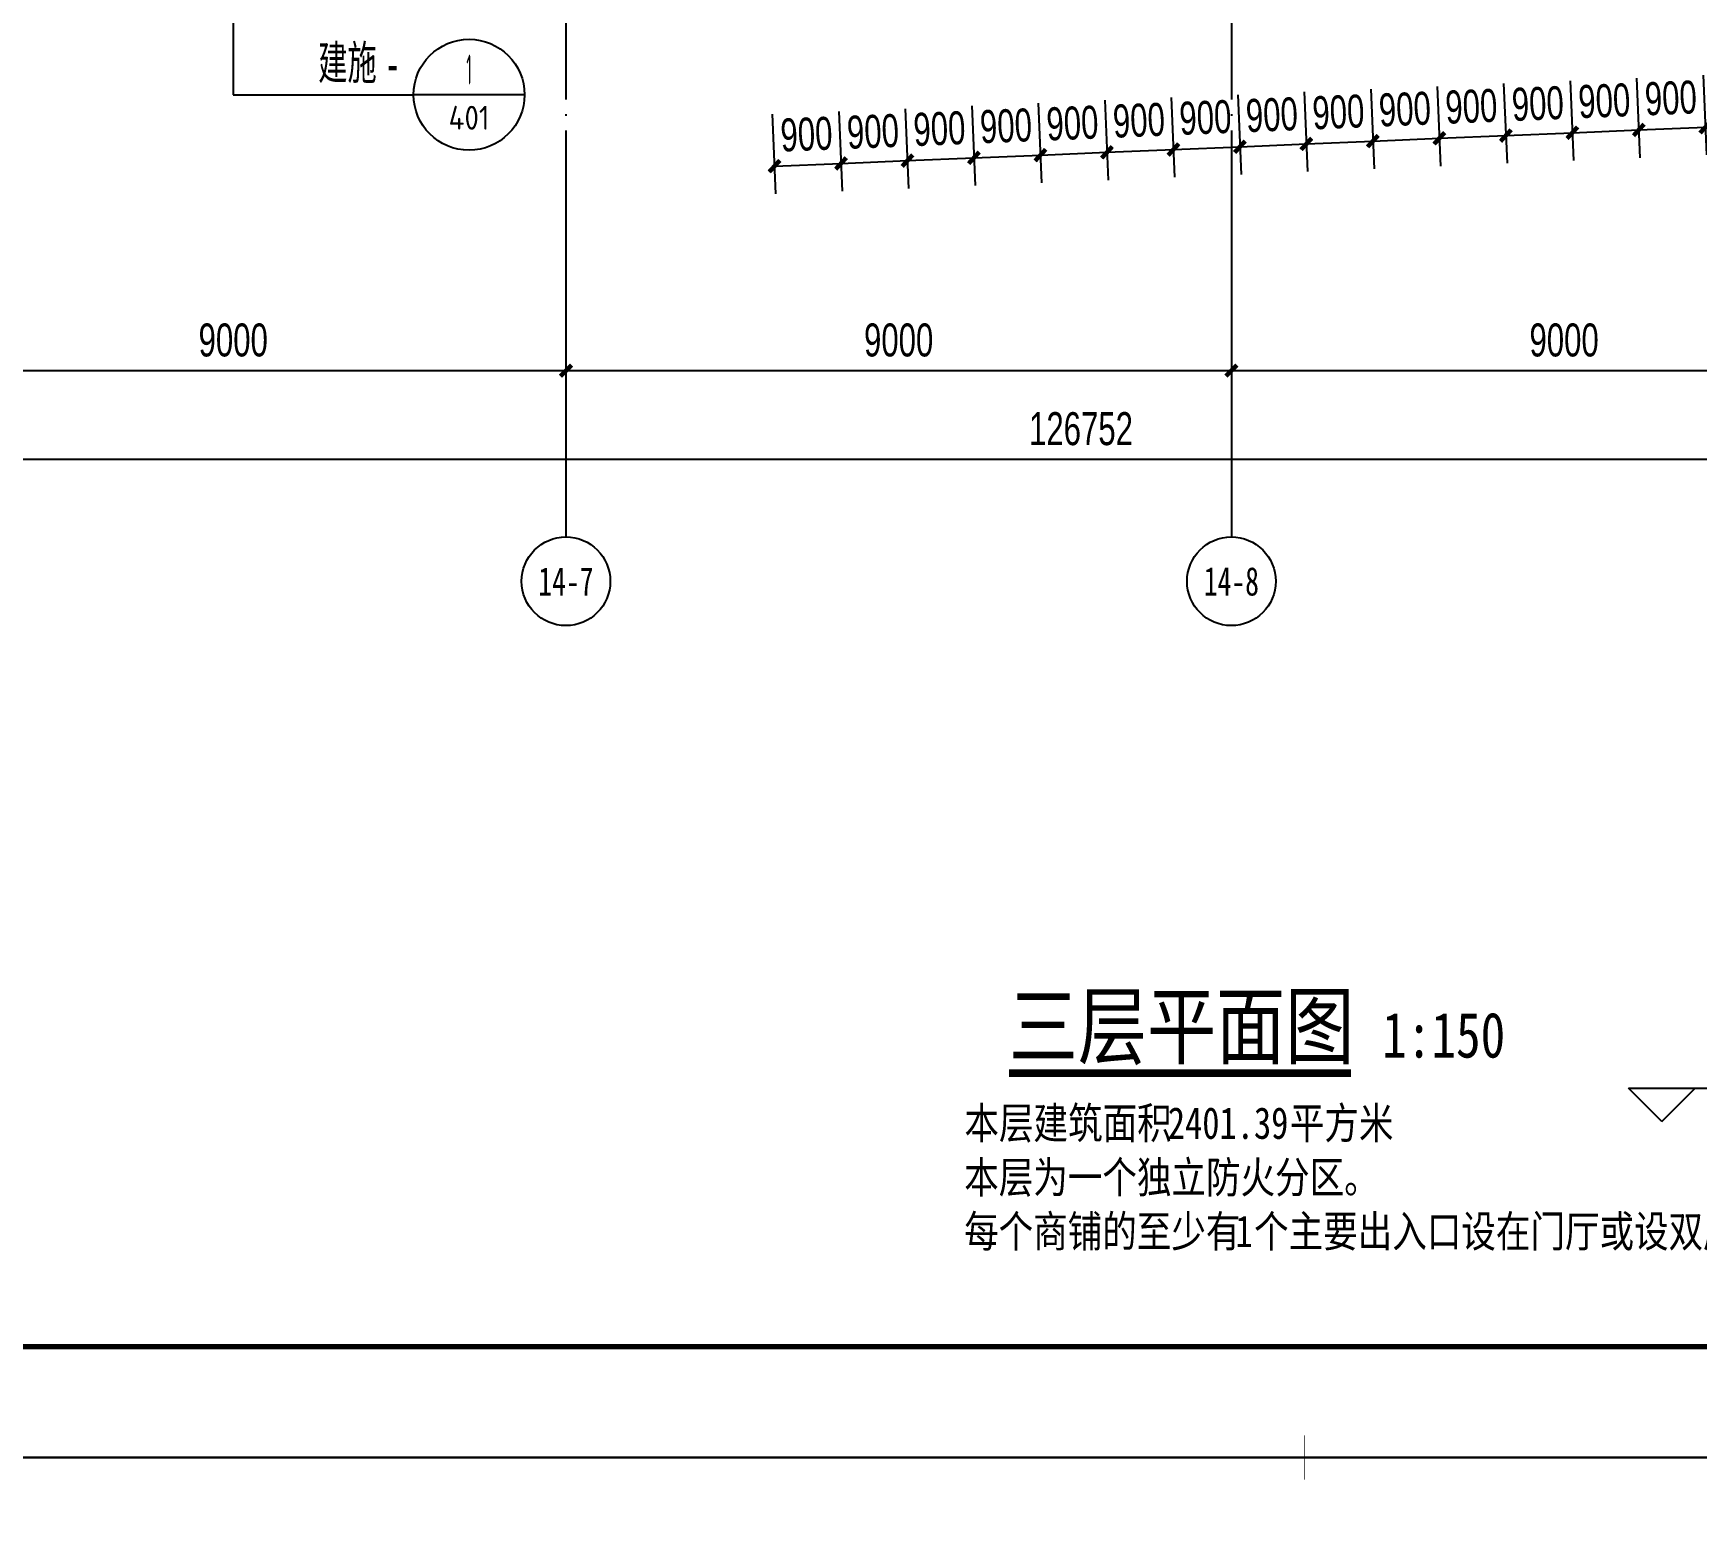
# Model space of a CAD drawing. Extents: x -409435 to 356702, y -107829 to 330904.
# Drawn here: x 43196 to 65694, y 151967 to 171969 of the extents above; entities that cross this region are included whole.
import ezdxf
from ezdxf.enums import TextEntityAlignment as Align
from ezdxf.xclip import XClip

# ---------------------------------------------------------------- set-up
doc = ezdxf.new("R2010")
doc.units = 0
doc.header["$LTSCALE"] = 1000
doc.header["$MEASUREMENT"] = 0
doc.header["$XCLIPFRAME"] = 0
doc.linetypes.add('104-14# 核心筒$0$DOTE', pattern=[2.42, 2, -0.2, 0.02, -0.2])
for name, color, linetype in [('01-标注_尺寸', 124, 'Continuous'), ('104-14# 核心筒$0$01-标注_轴线坐标', 132, 'Continuous'), ('104-14# 核心筒$0$A_AXIS-轴线', 36, '104-14# 核心筒$0$DOTE'), ('104-14# 核心筒$0$AXIS_TEXT', 7, 'Continuous'), ('AXIS_TEXT', 7, 'Continuous'), ('X-104 14#平面$0$01-标注_标高', 200, 'Continuous'), ('X-104 14#平面$0$01-标注_符号', 200, 'Continuous'), ('X-104 14#平面$0$02-TEXT_标注', 130, 'Continuous'), ('X-104 14#平面$0$DIM_SYMB', 3, 'Continuous'), ('建-标注-文本', 254, 'Continuous')]:
    doc.layers.add(name, color=color, linetype=linetype)
doc.styles.add('104-14# 核心筒$0$_TCH_AXIS', font='STXIHEI_0.TTF', dxfattribs={"width": 0.8})
doc.styles.add('104-14# 核心筒$0$_TCH_DIM_T3', font='ros.shx', dxfattribs={"width": 0.705882, "bigfont": 'jd.shx'})
doc.styles.add('_TCH_DIM_T3', font='ros.shx', dxfattribs={"width": 0.705882, "bigfont": 'jd.shx'})
doc.styles.add('COMPLEX', font='COMPLEX')
doc.styles.add('X-104 14#平面$0$_TCH_DIM', font='ros.shx', dxfattribs={"width": 0.8, "bigfont": 'jd.shx'})
doc.styles.add('X-104 14#平面$0$_TCH_LABEL', font='ros1.shx', dxfattribs={"width": 0.75, "bigfont": 'jd.shx'})
doc.styles.add('X-104 14#平面$0$Standard', font='STXIHEI_0.TTF', dxfattribs={"width": 0.8})
doc.dimstyles.new('104-14# 核心筒$0$_TCH_ARCH&&150', dxfattribs={"dimtxt": 446.25, "dimasz": 150, "dimexe": 375, "dimexo": 450, "dimgap": 189.375, "dimtad": 1, "dimdec": 0, "dimzin": 0, "dimdsep": 46, "dimtxsty": '104-14# 核心筒$0$_TCH_DIM_T3', "dimblk": '104-14# 核心筒$0$_ArchTick', "dimcen": 0.09, "dimclrt": 7, "dimazin": 2, "dimtfac": 1, "dimtdec": 0, "dimtix": 1, "dimtmove": 2, "dimatfit": 3, "dimfxl": 0, "dimtolj": 1, "dimtzin": 0, "dimarcsym": 0})
doc.dimstyles.new('_TCH_ARCH&&150', dxfattribs={"dimtxt": 446.25, "dimasz": 150, "dimexe": 375, "dimexo": 450, "dimgap": 189.375, "dimtad": 1, "dimdec": 0, "dimzin": 0, "dimdsep": 46, "dimtxsty": '_TCH_DIM_T3', "dimblk": 'ARCHTICK', "dimcen": 0.09, "dimclrt": 7, "dimazin": 2, "dimtfac": 1, "dimtdec": 0, "dimtix": 1, "dimtmove": 2, "dimatfit": 3, "dimfxl": 0, "dimtolj": 1, "dimtzin": 0, "dimarcsym": 0})

# ---------------------------------------------------------------- blocks, each defined once
blk = doc.blocks.new('图框-A1+1-4')
for points, const_width in [([(0, 0), (1051, 0), (1051, 594), (0, 594)], 0.05), ([(976, 584), (25, 584), (25, 10), (976, 10)], 0.5)]:
    blk.add_lwpolyline(points, close=True, dxfattribs=dict(const_width=const_width))
at = {"const_width": 0.05}
for points in [[(525.5, 594), (525.5, 592)], [(525.5, 0), (525.5, 2)]]:
    blk.add_lwpolyline(points, dxfattribs=at)
blk = doc.blocks.new('104-14# 核心筒$0$_ArchTick')
at = {"color": 0, "linetype": 'ByBlock', "const_width": 0.4}
blk.add_lwpolyline([(-0.5, -0.5), (0.5, 0.5)], dxfattribs=at)
blk = doc.blocks.new('*D2769')
at = {"layer": '104-14# 核心筒$0$01-标注_轴线坐标', "color": 0, "lineweight": -2, "transparency": 16777216}
for p, q in [((41400, 169205), (41400, 167030)), ((50400, 169205), (50400, 167030)), ((41400, 167405), (50400, 167405))]:
    blk.add_line(p, q, dxfattribs=at)
at = {"layer": 'Defpoints', "color": 0, "transparency": 16777216}
for p in [(41400, 169655), (50400, 169655), (50400, 167405)]:
    blk.add_point(p, dxfattribs=at)
at = {"layer": '104-14# 核心筒$0$01-标注_轴线坐标', "color": 0, "lineweight": -2, "transparency": 16777216, "xscale": 150, "yscale": 150, "zscale": 150, "rotation": 180}
blk.add_blockref('104-14# 核心筒$0$_ArchTick', (41400, 167405), dxfattribs=at)
at = {"layer": '104-14# 核心筒$0$01-标注_轴线坐标', "color": 0, "lineweight": -2, "transparency": 16777216, "xscale": 150, "yscale": 150, "zscale": 150}
blk.add_blockref('104-14# 核心筒$0$_ArchTick', (50400, 167405), dxfattribs=at)
at = {"layer": '104-14# 核心筒$0$01-标注_轴线坐标', "color": 7, "transparency": 16777216, "insert": (45900, 167817), "char_height": 446.2, "attachment_point": 5, "style": '104-14# 核心筒$0$_TCH_DIM_T3'}
blk.add_mtext('\\A1;9000', dxfattribs=at)
blk = doc.blocks.new('*D2770')
at = {"layer": '104-14# 核心筒$0$01-标注_轴线坐标', "color": 0, "lineweight": -2, "transparency": 16777216}
for p, q in [((50400, 169205), (50400, 167030)), ((59400, 169205), (59400, 167030)), ((50400, 167405), (59400, 167405))]:
    blk.add_line(p, q, dxfattribs=at)
at = {"layer": 'Defpoints', "color": 0, "transparency": 16777216}
for p in [(50400, 169655), (59400, 169655), (59400, 167405)]:
    blk.add_point(p, dxfattribs=at)
at = {"layer": '104-14# 核心筒$0$01-标注_轴线坐标', "color": 0, "lineweight": -2, "transparency": 16777216, "xscale": 150, "yscale": 150, "zscale": 150, "rotation": 180}
blk.add_blockref('104-14# 核心筒$0$_ArchTick', (50400, 167405), dxfattribs=at)
at = {"layer": '104-14# 核心筒$0$01-标注_轴线坐标', "color": 0, "lineweight": -2, "transparency": 16777216, "xscale": 150, "yscale": 150, "zscale": 150}
blk.add_blockref('104-14# 核心筒$0$_ArchTick', (59400, 167405), dxfattribs=at)
at = {"layer": '104-14# 核心筒$0$01-标注_轴线坐标', "color": 7, "transparency": 16777216, "insert": (54900, 167817), "char_height": 446.2, "attachment_point": 5, "style": '104-14# 核心筒$0$_TCH_DIM_T3'}
blk.add_mtext('\\A1;9000', dxfattribs=at)
blk = doc.blocks.new('*D2771')
at = {"layer": '104-14# 核心筒$0$01-标注_轴线坐标', "color": 0, "lineweight": -2, "transparency": 16777216}
for p, q in [((59400, 169205), (59400, 167030)), ((68400, 169205), (68400, 167030)), ((59400, 167405), (68400, 167405))]:
    blk.add_line(p, q, dxfattribs=at)
at = {"layer": 'Defpoints', "color": 0, "transparency": 16777216}
for p in [(59400, 169655), (68400, 169655), (68400, 167405)]:
    blk.add_point(p, dxfattribs=at)
at = {"layer": '104-14# 核心筒$0$01-标注_轴线坐标', "color": 0, "lineweight": -2, "transparency": 16777216, "xscale": 150, "yscale": 150, "zscale": 150, "rotation": 180}
blk.add_blockref('104-14# 核心筒$0$_ArchTick', (59400, 167405), dxfattribs=at)
at = {"layer": '104-14# 核心筒$0$01-标注_轴线坐标', "color": 0, "lineweight": -2, "transparency": 16777216, "xscale": 150, "yscale": 150, "zscale": 150}
blk.add_blockref('104-14# 核心筒$0$_ArchTick', (68400, 167405), dxfattribs=at)
at = {"layer": '104-14# 核心筒$0$01-标注_轴线坐标', "color": 7, "transparency": 16777216, "insert": (63900, 167817), "char_height": 446.2, "attachment_point": 5, "style": '104-14# 核心筒$0$_TCH_DIM_T3'}
blk.add_mtext('\\A1;9000', dxfattribs=at)
blk = doc.blocks.new('_AXISO')
blk.add_circle((0, 0), 0.5)
at = {"layer": 'AXIS_TEXT', "style": 'COMPLEX', "width": 1.041667}
blk.add_attdef('A', text='', height=0.56, dxfattribs=at).set_placement((-0.25, -0.28), (0.25, -0.28), align=Align.FIT)
blk = doc.blocks.new('*D2872')
at = {"layer": '104-14# 核心筒$0$01-标注_轴线坐标', "color": 0, "lineweight": -2, "transparency": 16777216}
for p, q in [((-6010, 169205), (-6010, 165830)), ((120742, 169205), (120742, 165830)), ((-6010, 166205), (120742, 166205))]:
    blk.add_line(p, q, dxfattribs=at)
at = {"layer": 'Defpoints', "color": 0, "transparency": 16777216}
for p in [(-6010, 169655), (120742, 169655), (120742, 166205)]:
    blk.add_point(p, dxfattribs=at)
at = {"layer": '104-14# 核心筒$0$01-标注_轴线坐标', "color": 0, "lineweight": -2, "transparency": 16777216, "xscale": 150, "yscale": 150, "zscale": 150, "rotation": 180}
blk.add_blockref('104-14# 核心筒$0$_ArchTick', (-6010, 166205), dxfattribs=at)
at = {"layer": '104-14# 核心筒$0$01-标注_轴线坐标', "color": 0, "lineweight": -2, "transparency": 16777216, "xscale": 150, "yscale": 150, "zscale": 150}
blk.add_blockref('104-14# 核心筒$0$_ArchTick', (120742, 166205), dxfattribs=at)
at = {"layer": '104-14# 核心筒$0$01-标注_轴线坐标', "color": 7, "transparency": 16777216, "insert": (57366, 166617), "char_height": 446.2, "attachment_point": 5, "style": '104-14# 核心筒$0$_TCH_DIM_T3'}
blk.add_mtext('\\A1;126752', dxfattribs=at)
blk = doc.blocks.new('_ArchTick')
at = {"color": 0, "linetype": 'ByBlock', "const_width": 0.4}
blk.add_lwpolyline([(-0.5, -0.5), (0.5, 0.5)], dxfattribs=at)
blk = doc.blocks.new('*D1530')
at = {"layer": '01-标注_尺寸', "color": 0, "lineweight": -2, "transparency": 16777216}
for p, q in [((53191, 170874), (53236, 169796)), ((54090, 170912), (54135, 169834)), ((53221, 170171), (54120, 170208))]:
    blk.add_line(p, q, dxfattribs=at)
at = {"layer": 'Defpoints', "color": 0, "transparency": 16777216}
for p in [(53172, 171324), (54071, 171361), (54120, 170208)]:
    blk.add_point(p, dxfattribs=at)
at = {"layer": '01-标注_尺寸', "color": 0, "lineweight": -2, "transparency": 16777216, "xscale": 150, "yscale": 150, "zscale": 150}
for p, rotation in [((54120, 170208), 2.399614202224988), ((53221, 170171), 182.3996142022249)]:
    blk.add_blockref('_ArchTick', p, dxfattribs=dict(at, rotation=rotation))
at = {"layer": '01-标注_尺寸', "color": 7, "transparency": 16777216, "insert": (53653, 170602), "char_height": 446.2, "attachment_point": 5, "rotation": 2.3996, "style": '_TCH_DIM_T3'}
blk.add_mtext('\\A1;900', dxfattribs=at)
blk = doc.blocks.new('*D1531')
at = {"layer": '01-标注_尺寸', "color": 0, "lineweight": -2, "transparency": 16777216}
for p, q in [((54090, 170912), (54135, 169834)), ((54990, 170949), (55035, 169871)), ((54120, 170208), (55019, 170246))]:
    blk.add_line(p, q, dxfattribs=at)
at = {"layer": 'Defpoints', "color": 0, "transparency": 16777216}
for p in [(54071, 171361), (54971, 171399), (55019, 170246)]:
    blk.add_point(p, dxfattribs=at)
at = {"layer": '01-标注_尺寸', "color": 0, "lineweight": -2, "transparency": 16777216, "xscale": 150, "yscale": 150, "zscale": 150}
for p, rotation in [((54120, 170208), 182.3996142022252), ((55019, 170246), 2.399614202225217)]:
    blk.add_blockref('_ArchTick', p, dxfattribs=dict(at, rotation=rotation))
at = {"layer": '01-标注_尺寸', "color": 7, "transparency": 16777216, "insert": (54552, 170639), "char_height": 446.2, "attachment_point": 5, "rotation": 2.3996, "style": '_TCH_DIM_T3'}
blk.add_mtext('\\A1;900', dxfattribs=at)
blk = doc.blocks.new('*D1532')
at = {"layer": '01-标注_尺寸', "color": 0, "lineweight": -2, "transparency": 16777216}
for p, q in [((55889, 170987), (55934, 169909)), ((54990, 170949), (55035, 169871)), ((55019, 170246), (55918, 170284))]:
    blk.add_line(p, q, dxfattribs=at)
at = {"layer": 'Defpoints', "color": 0, "transparency": 16777216}
for p in [(55870, 171437), (54971, 171399), (55918, 170284)]:
    blk.add_point(p, dxfattribs=at)
at = {"layer": '01-标注_尺寸', "color": 0, "lineweight": -2, "transparency": 16777216, "xscale": 150, "yscale": 150, "zscale": 150}
for p, rotation in [((55019, 170246), 182.3996142022251), ((55918, 170284), 2.399614202225103)]:
    blk.add_blockref('_ArchTick', p, dxfattribs=dict(at, rotation=rotation))
at = {"layer": '01-标注_尺寸', "color": 7, "transparency": 16777216, "insert": (55451, 170677), "char_height": 446.2, "attachment_point": 5, "rotation": 2.3996, "style": '_TCH_DIM_T3'}
blk.add_mtext('\\A1;900', dxfattribs=at)
blk = doc.blocks.new('*D1533')
at = {"layer": '01-标注_尺寸', "color": 0, "lineweight": -2, "transparency": 16777216}
for p, q in [((55889, 170987), (55934, 169909)), ((56788, 171025), (56833, 169947)), ((55918, 170284), (56817, 170321))]:
    blk.add_line(p, q, dxfattribs=at)
at = {"layer": 'Defpoints', "color": 0, "transparency": 16777216}
for p in [(55870, 171437), (56769, 171474), (56817, 170321)]:
    blk.add_point(p, dxfattribs=at)
at = {"layer": '01-标注_尺寸', "color": 0, "lineweight": -2, "transparency": 16777216, "xscale": 150, "yscale": 150, "zscale": 150}
for p, rotation in [((55918, 170284), 182.3996142022252), ((56817, 170321), 2.399614202225205)]:
    blk.add_blockref('_ArchTick', p, dxfattribs=dict(at, rotation=rotation))
at = {"layer": '01-标注_尺寸', "color": 7, "transparency": 16777216, "insert": (56351, 170715), "char_height": 446.2, "attachment_point": 5, "rotation": 2.3996, "style": '_TCH_DIM_T3'}
blk.add_mtext('\\A1;900', dxfattribs=at)
blk = doc.blocks.new('*D1534')
at = {"layer": '01-标注_尺寸', "color": 0, "lineweight": -2, "transparency": 16777216}
for p, q in [((56788, 171025), (56833, 169947)), ((57687, 171062), (57732, 169984)), ((56817, 170321), (57717, 170359))]:
    blk.add_line(p, q, dxfattribs=at)
at = {"layer": 'Defpoints', "color": 0, "transparency": 16777216}
for p in [(56769, 171474), (57668, 171512), (57717, 170359)]:
    blk.add_point(p, dxfattribs=at)
at = {"layer": '01-标注_尺寸', "color": 0, "lineweight": -2, "transparency": 16777216, "xscale": 150, "yscale": 150, "zscale": 150}
for p, rotation in [((56817, 170321), 182.3996142022252), ((57717, 170359), 2.399614202225217)]:
    blk.add_blockref('_ArchTick', p, dxfattribs=dict(at, rotation=rotation))
at = {"layer": '01-标注_尺寸', "color": 7, "transparency": 16777216, "insert": (57250, 170752), "char_height": 446.2, "attachment_point": 5, "rotation": 2.3996, "style": '_TCH_DIM_T3'}
blk.add_mtext('\\A1;900', dxfattribs=at)
blk = doc.blocks.new('*D1535')
at = {"layer": '01-标注_尺寸', "color": 0, "lineweight": -2, "transparency": 16777216}
for p, q in [((57687, 171062), (57732, 169984)), ((58586, 171100), (58632, 170022)), ((57717, 170359), (58616, 170397))]:
    blk.add_line(p, q, dxfattribs=at)
at = {"layer": 'Defpoints', "color": 0, "transparency": 16777216}
for p in [(57668, 171512), (58568, 171550), (58616, 170397)]:
    blk.add_point(p, dxfattribs=at)
at = {"layer": '01-标注_尺寸', "color": 0, "lineweight": -2, "transparency": 16777216, "xscale": 150, "yscale": 150, "zscale": 150}
for p, rotation in [((57717, 170359), 182.3996142022253), ((58616, 170397), 2.399614202225281)]:
    blk.add_blockref('_ArchTick', p, dxfattribs=dict(at, rotation=rotation))
at = {"layer": '01-标注_尺寸', "color": 7, "transparency": 16777216, "insert": (58149, 170790), "char_height": 446.2, "attachment_point": 5, "rotation": 2.3996, "style": '_TCH_DIM_T3'}
blk.add_mtext('\\A1;900', dxfattribs=at)
blk = doc.blocks.new('*D1536')
at = {"layer": '01-标注_尺寸', "color": 0, "lineweight": -2, "transparency": 16777216}
for p, q in [((58586, 171100), (58632, 170022)), ((59486, 171138), (59531, 170060)), ((58616, 170397), (59515, 170434))]:
    blk.add_line(p, q, dxfattribs=at)
at = {"layer": 'Defpoints', "color": 0, "transparency": 16777216}
for p in [(58568, 171550), (59467, 171587), (59515, 170434)]:
    blk.add_point(p, dxfattribs=at)
at = {"layer": '01-标注_尺寸', "color": 0, "lineweight": -2, "transparency": 16777216, "xscale": 150, "yscale": 150, "zscale": 150}
for p, rotation in [((59515, 170434), 2.399614202225103), ((58616, 170397), 182.3996142022251)]:
    blk.add_blockref('_ArchTick', p, dxfattribs=dict(at, rotation=rotation))
at = {"layer": '01-标注_尺寸', "color": 7, "transparency": 16777216, "insert": (59048, 170828), "char_height": 446.2, "attachment_point": 5, "rotation": 2.3996, "style": '_TCH_DIM_T3'}
blk.add_mtext('\\A1;900', dxfattribs=at)
blk = doc.blocks.new('*D1537')
at = {"layer": '01-标注_尺寸', "color": 0, "lineweight": -2, "transparency": 16777216}
for p, q in [((59486, 171138), (59531, 170060)), ((60385, 171175), (60430, 170097)), ((59515, 170434), (60414, 170472))]:
    blk.add_line(p, q, dxfattribs=at)
at = {"layer": 'Defpoints', "color": 0, "transparency": 16777216}
for p in [(59467, 171587), (60366, 171625), (60414, 170472)]:
    blk.add_point(p, dxfattribs=at)
at = {"layer": '01-标注_尺寸', "color": 0, "lineweight": -2, "transparency": 16777216, "xscale": 150, "yscale": 150, "zscale": 150}
for p, rotation in [((59515, 170434), 182.3996142022253), ((60414, 170472), 2.399614202225243)]:
    blk.add_blockref('_ArchTick', p, dxfattribs=dict(at, rotation=rotation))
at = {"layer": '01-标注_尺寸', "color": 7, "transparency": 16777216, "insert": (59947, 170865), "char_height": 446.2, "attachment_point": 5, "rotation": 2.3996, "style": '_TCH_DIM_T3'}
blk.add_mtext('\\A1;900', dxfattribs=at)
blk = doc.blocks.new('*D1538')
at = {"layer": '01-标注_尺寸', "color": 0, "lineweight": -2, "transparency": 16777216}
for p, q in [((61284, 171213), (61329, 170135)), ((60385, 171175), (60430, 170097)), ((60414, 170472), (61313, 170510))]:
    blk.add_line(p, q, dxfattribs=at)
at = {"layer": 'Defpoints', "color": 0, "transparency": 16777216}
for p in [(61265, 171663), (60366, 171625), (61313, 170510)]:
    blk.add_point(p, dxfattribs=at)
at = {"layer": '01-标注_尺寸', "color": 0, "lineweight": -2, "transparency": 16777216, "xscale": 150, "yscale": 150, "zscale": 150}
for p, rotation in [((60414, 170472), 182.3996142022235), ((61313, 170510), 2.399614202223487)]:
    blk.add_blockref('_ArchTick', p, dxfattribs=dict(at, rotation=rotation))
at = {"layer": '01-标注_尺寸', "color": 7, "transparency": 16777216, "insert": (60847, 170903), "char_height": 446.2, "attachment_point": 5, "rotation": 2.3996, "style": '_TCH_DIM_T3'}
blk.add_mtext('\\A1;900', dxfattribs=at)
blk = doc.blocks.new('*D1539')
at = {"layer": '01-标注_尺寸', "color": 0, "lineweight": -2, "transparency": 16777216}
for p, q in [((61284, 171213), (61329, 170135)), ((62183, 171251), (62228, 170173)), ((61313, 170510), (62213, 170548))]:
    blk.add_line(p, q, dxfattribs=at)
at = {"layer": 'Defpoints', "color": 0, "transparency": 16777216}
for p in [(61265, 171663), (62164, 171700), (62213, 170548)]:
    blk.add_point(p, dxfattribs=at)
at = {"layer": '01-标注_尺寸', "color": 0, "lineweight": -2, "transparency": 16777216, "xscale": 150, "yscale": 150, "zscale": 150}
for p, rotation in [((61313, 170510), 182.3996142022268), ((62213, 170548), 2.39961420222682)]:
    blk.add_blockref('_ArchTick', p, dxfattribs=dict(at, rotation=rotation))
at = {"layer": '01-标注_尺寸', "color": 7, "transparency": 16777216, "insert": (61746, 170941), "char_height": 446.2, "attachment_point": 5, "rotation": 2.3996, "style": '_TCH_DIM_T3'}
blk.add_mtext('\\A1;900', dxfattribs=at)
blk = doc.blocks.new('*D1540')
at = {"layer": '01-标注_尺寸', "color": 0, "lineweight": -2, "transparency": 16777216}
for p, q in [((62183, 171251), (62228, 170173)), ((63082, 171288), (63128, 170211)), ((62213, 170548), (63112, 170585))]:
    blk.add_line(p, q, dxfattribs=at)
at = {"layer": 'Defpoints', "color": 0, "transparency": 16777216}
for p in [(62164, 171700), (63064, 171738), (63112, 170585)]:
    blk.add_point(p, dxfattribs=at)
at = {"layer": '01-标注_尺寸', "color": 0, "lineweight": -2, "transparency": 16777216, "xscale": 150, "yscale": 150, "zscale": 150}
for p, rotation in [((62213, 170548), 182.3996142022248), ((63112, 170585), 2.399614202224772)]:
    blk.add_blockref('_ArchTick', p, dxfattribs=dict(at, rotation=rotation))
at = {"layer": '01-标注_尺寸', "color": 7, "transparency": 16777216, "insert": (62645, 170979), "char_height": 446.2, "attachment_point": 5, "rotation": 2.3996, "style": '_TCH_DIM_T3'}
blk.add_mtext('\\A1;900', dxfattribs=at)
blk = doc.blocks.new('*D1541')
at = {"layer": '01-标注_尺寸', "color": 0, "lineweight": -2, "transparency": 16777216}
for p, q in [((63082, 171288), (63128, 170211)), ((63982, 171326), (64027, 170248)), ((63112, 170585), (64011, 170623))]:
    blk.add_line(p, q, dxfattribs=at)
at = {"layer": 'Defpoints', "color": 0, "transparency": 16777216}
for p in [(63064, 171738), (63963, 171776), (64011, 170623)]:
    blk.add_point(p, dxfattribs=at)
at = {"layer": '01-标注_尺寸', "color": 0, "lineweight": -2, "transparency": 16777216, "xscale": 150, "yscale": 150, "zscale": 150}
for p, rotation in [((63112, 170585), 182.3996142022243), ((64011, 170623), 2.39961420222425)]:
    blk.add_blockref('_ArchTick', p, dxfattribs=dict(at, rotation=rotation))
at = {"layer": '01-标注_尺寸', "color": 7, "transparency": 16777216, "insert": (63544, 171016), "char_height": 446.2, "attachment_point": 5, "rotation": 2.3996, "style": '_TCH_DIM_T3'}
blk.add_mtext('\\A1;900', dxfattribs=at)
blk = doc.blocks.new('*D1542')
at = {"layer": '01-标注_尺寸', "color": 0, "lineweight": -2, "transparency": 16777216}
for p, q in [((63982, 171326), (64027, 170248)), ((64881, 171364), (64926, 170286)), ((64011, 170623), (64910, 170661))]:
    blk.add_line(p, q, dxfattribs=at)
at = {"layer": 'Defpoints', "color": 0, "transparency": 16777216}
for p in [(63963, 171776), (64862, 171813), (64910, 170661)]:
    blk.add_point(p, dxfattribs=at)
at = {"layer": '01-标注_尺寸', "color": 0, "lineweight": -2, "transparency": 16777216, "xscale": 150, "yscale": 150, "zscale": 150}
for p, rotation in [((64910, 170661), 2.399614202225281), ((64011, 170623), 182.3996142022253)]:
    blk.add_blockref('_ArchTick', p, dxfattribs=dict(at, rotation=rotation))
at = {"layer": '01-标注_尺寸', "color": 7, "transparency": 16777216, "insert": (64443, 171054), "char_height": 446.2, "attachment_point": 5, "rotation": 2.3996, "style": '_TCH_DIM_T3'}
blk.add_mtext('\\A1;900', dxfattribs=at)
blk = doc.blocks.new('*D1543')
at = {"layer": '01-标注_尺寸', "color": 0, "lineweight": -2, "transparency": 16777216}
for p, q in [((64881, 171364), (64926, 170286)), ((65780, 171401), (65825, 170324)), ((64910, 170661), (65810, 170698))]:
    blk.add_line(p, q, dxfattribs=at)
at = {"layer": 'Defpoints', "color": 0, "transparency": 16777216}
for p in [(64862, 171813), (65761, 171851), (65810, 170698)]:
    blk.add_point(p, dxfattribs=at)
at = {"layer": '01-标注_尺寸', "color": 0, "lineweight": -2, "transparency": 16777216, "xscale": 150, "yscale": 150, "zscale": 150}
for p, rotation in [((64910, 170661), 182.3996142022253), ((65810, 170698), 2.399614202225268)]:
    blk.add_blockref('_ArchTick', p, dxfattribs=dict(at, rotation=rotation))
at = {"layer": '01-标注_尺寸', "color": 7, "transparency": 16777216, "insert": (65343, 171092), "char_height": 446.2, "attachment_point": 5, "rotation": 2.3996, "style": '_TCH_DIM_T3'}
blk.add_mtext('\\A1;900', dxfattribs=at)
blk = doc.blocks.new('104-14# 核心筒')
at = {"layer": '104-14# 核心筒$0$01-标注_轴线坐标'}
for p, q in [((50400, 169654.9), (50400, 165154.9)), ((59400, 169654.9), (59400, 165154.9))]:
    blk.add_line(p, q, dxfattribs=at)
at = {"layer": '104-14# 核心筒$0$A_AXIS-轴线'}
for p, q in [((50400, 228733.6), (50400, 169654.9)), ((59400, 228733.6), (59400, 169654.9))]:
    blk.add_line(p, q, dxfattribs=at)
at = {"layer": '104-14# 核心筒$0$01-标注_轴线坐标'}
ref = blk.add_blockref('_AXISO', (50400, 164554.9), dxfattribs=dict(at, xscale=1200, yscale=1200, zscale=1200))
ref.add_attrib('A', '14-7', dxfattribs={"layer": '104-14# 核心筒$0$AXIS_TEXT', "height": 385.44, "style": '104-14# 核心筒$0$_TCH_AXIS', "width": 0.906749}).set_placement((50026.8, 164362.2), (50773.2, 164362.2), align=Align.FIT)
ref = blk.add_blockref('_AXISO', (59400, 164554.9), dxfattribs=dict(at, xscale=1200, yscale=1200, zscale=1200))
ref.add_attrib('A', '14-8', dxfattribs={"layer": '104-14# 核心筒$0$AXIS_TEXT', "height": 386.61, "style": '104-14# 核心筒$0$_TCH_AXIS', "width": 0.903271}).set_placement((59027.1, 164361.6), (59772.9, 164361.6), align=Align.FIT)
for p1, p2, distance, picture, middle in [((-6009.8, 169654.9), (120741.8, 169654.9), -3450, '*D2872', (57366, 166617.4)), ((41400, 169654.9), (50400, 169654.9), -2250, '*D2769', (45900, 167817.4)), ((50400, 169654.9), (59400, 169654.9), -2250, '*D2770', (54900, 167817.4)), ((59400, 169654.9), (68400, 169654.9), -2250, '*D2771', (63900, 167817.4))]:
    dim = blk.add_aligned_dim(p1=p1, p2=p2, distance=distance, dimstyle='104-14# 核心筒$0$_TCH_ARCH&&150', dxfattribs=at)
    dim.commit()
    dim.dimension.update_dxf_attribs({"geometry": picture, "text_midpoint": middle})
blk = doc.blocks.new('X-104 14#平面')
for points in [[(-18433.5, 152700), (139216.5, 152700), (139216.5, 241800), (-18433.5, 241800)], [(-18433.5, 63600), (139216.5, 63600), (139216.5, 152700), (-18433.5, 152700)]]:
    blk.add_lwpolyline(points, close=True)
at = {"layer": 'X-104 14#平面$0$01-标注_标高'}
for p, q in [((65221.5, 157245.5), (64771.5, 157695.5)), ((64771.5, 157695.5), (66969.5, 157695.5)), ((65221.5, 157245.5), (65671.5, 157695.5))]:
    blk.add_line(p, q, dxfattribs=at)
at = {"layer": 'X-104 14#平面$0$01-标注_符号'}
for p, q in [((45900, 180267), (45900, 171137.5)), ((45900, 171137.5), (48339.5, 171137.5)), ((49839.5, 171137.5), (48339.5, 171137.5))]:
    blk.add_line(p, q, dxfattribs=at)
blk.add_circle((49089.5, 171137.5), 750, dxfattribs=at)
at = {"layer": 'X-104 14#平面$0$DIM_SYMB', "const_width": 105}
blk.add_lwpolyline([(56390.2, 157901.2), (61019.4, 157901.2)], dxfattribs=at)
ref = blk.add_blockref('104-14# 核心筒', (0, 0))
XClip(ref).set_block_clipping_path([(-38664.3623821461, -25500), (139216.5485069363, 330900)])
at = {"xscale": 150, "yscale": 150, "zscale": 150}
for p in [(-18433.5, 152700), (-18433.5, 63600)]:
    blk.add_blockref('图框-A1+1-4', p, dxfattribs=at)
at = {"layer": 'X-104 14#平面$0$02-TEXT_标注'}
for s, height, style, width, p in [('建施', 520.93, 'X-104 14#平面$0$_TCH_DIM', 0.8, (47049.2, 171295)), ('-', 525, 'X-104 14#平面$0$_TCH_DIM', 0.64, (47980.4, 171295)), ('本层建筑面积', 428.14, 'X-104 14#平面$0$Standard', 0.8, (55789.1, 157011.8)), ('平方米', 428.14, 'X-104 14#平面$0$Standard', 0.8, (60191.3, 157011.8)), ('2401.39', 428.14, 'X-104 14#平面$0$Standard', 0.8, (58540.2, 157011.8)), ('本层为一个独立防火分区。', 428.139, 'X-104 14#平面$0$Standard', 0.8, (55786.2, 156278.1)), ('每个商铺的至少有', 428.14, 'X-104 14#平面$0$Standard', 0.8, (55784.7, 155547.1)), ('1', 428.1, 'X-104 14#平面$0$Standard', 0.8, (59452.8, 155547.1)), ('个主要出入口设在门厅或设双层门。', 428.139, 'X-104 14#平面$0$Standard', 0.8, (59706.8, 155547.1))]:
    blk.add_text(s, height=height, dxfattribs=dict(at, style=style, width=width)).set_placement(p)
at = {"layer": 'X-104 14#平面$0$02-TEXT_标注', "style": 'X-104 14#平面$0$_TCH_LABEL', "width": 1.428571}
for s, height, p, p2 in [('1', 407.7, (49053.1, 171274), (49125.9, 171274)), ('401', 322.69, (48812.9, 170665), (49366.1, 170665))]:
    blk.add_text(s, height=height, dxfattribs=at).set_placement(p, p2, align=Align.FIT)
at = {"layer": '建-标注-文本', "style": 'X-104 14#平面$0$Standard', "width": 0.8}
for s, height, p in [('三层平面图', 856.28, (56390.2, 158111.2)), ('1:150', 611.63, (61439.4, 158111.2))]:
    blk.add_text(s, height=height, dxfattribs=at).set_placement(p)

msp = doc.modelspace()

# ---------------------------------------------------------------- block references
msp.add_blockref('X-104 14#平面', (0, 0))

# ---------------------------------------------------------------- dimensions: what is measured, and where the dimension line sits
at = {"layer": '01-标注_尺寸'}
for base, p1, p2, picture, middle in [((61313.5, 170509.8), (60365.9, 171625), (61265.1, 171662.7), '*D1538', (60846.6, 170903.1)), ((62212.7, 170547.5), (61265.1, 171662.7), (62164.4, 171700.3), '*D1539', (61745.8, 170940.8)), ((63111.9, 170585.2), (62164.4, 171700.3), (63063.6, 171738), '*D1540', (62645, 170978.5)), ((64011.1, 170622.9), (63063.6, 171738), (63962.8, 171775.7), '*D1541', (63544.2, 171016.2)), ((64910.3, 170660.6), (63962.8, 171775.7), (64862, 171813.4), '*D1542', (64443.4, 171053.9)), ((65809.5, 170698.3), (64862, 171813.4), (65761.2, 171851.1), '*D1543', (65342.6, 171091.6)), ((55918.2, 170283.8), (54970.7, 171398.9), (55869.9, 171436.6), '*D1532', (55451.3, 170677.1)), ((56817.4, 170321.4), (55869.9, 171436.6), (56769.1, 171474.3), '*D1533', (56350.5, 170714.7)), ((57716.6, 170359.1), (56769.1, 171474.3), (57668.3, 171511.9), '*D1534', (57249.7, 170752.4)), ((58615.8, 170396.8), (57668.3, 171511.9), (58567.5, 171549.6), '*D1535', (58148.9, 170790.1)), ((59515, 170434.5), (58567.5, 171549.6), (59466.7, 171587.3), '*D1536', (59048.2, 170827.8)), ((60414.2, 170472.2), (59466.7, 171587.3), (60365.9, 171625), '*D1537', (59947.4, 170865.5)), ((54119.8, 170208.4), (53172.2, 171323.5), (54071.5, 171361.2), '*D1530', (53652.9, 170601.7)), ((55019, 170246.1), (54071.5, 171361.2), (54970.7, 171398.9), '*D1531', (54552.1, 170639.4))]:
    dim = msp.add_linear_dim(base=base, p1=p1, p2=p2, angle=2.39961, dimstyle='_TCH_ARCH&&150', override={"dimgap": 0}, dxfattribs=at)
    dim.commit()
    dim.dimension.update_dxf_attribs({"geometry": picture, "text_midpoint": middle, "dimtype": 161, "text_rotation": 2.39961})

doc.saveas('drawing.dxf')
